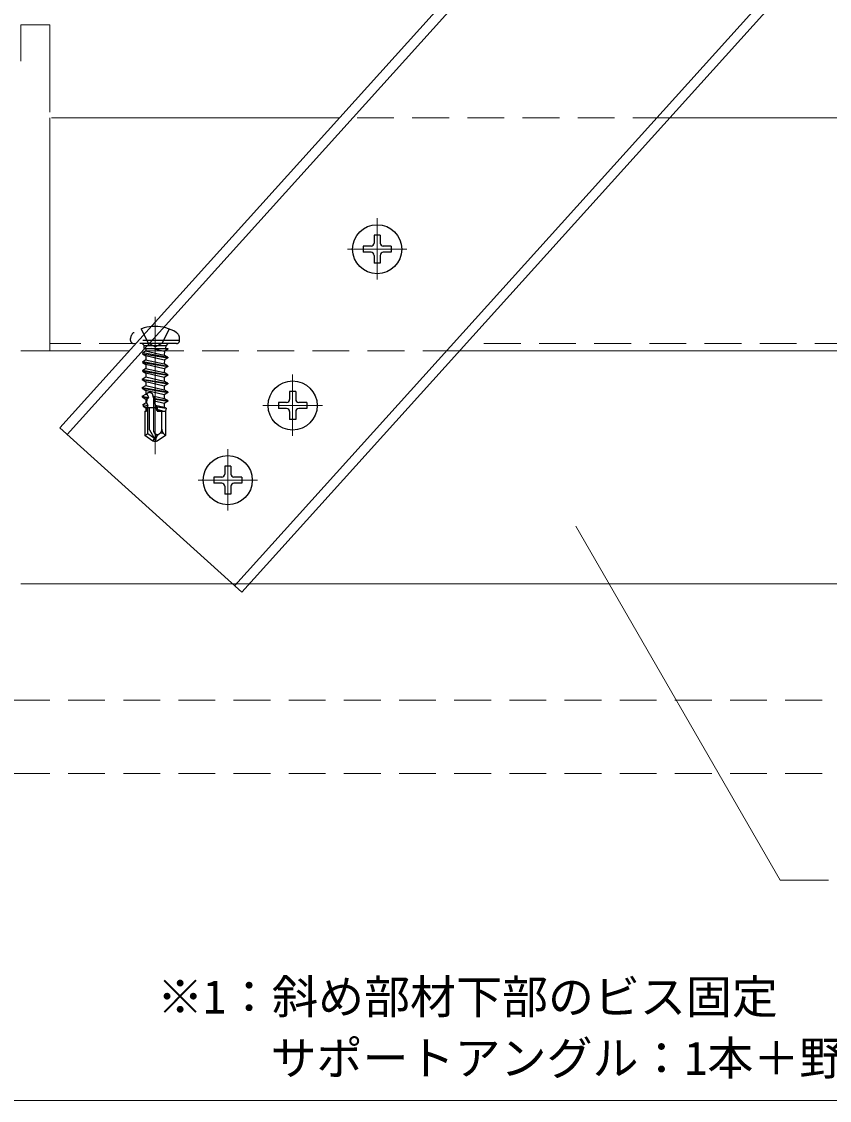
# Model space of a CAD drawing. Units: millimetres on the paper, with parts at other scales. Extents: x -195 to 195, y -140 to 138.
# Drawn here: x 144.67 to 171.03, y 67.28 to 102.47 of the extents above; entities that cross this region are included whole.
import ezdxf
from ezdxf.enums import TextEntityAlignment as Align

# ---------------------------------------------------------------- set-up
doc = ezdxf.new("R2010")
doc.units = ezdxf.units.MM
doc.linetypes.add('CHAIN1', pattern=[8, 5, -1, 1, -1])
doc.linetypes.add('DASHED1', pattern=[1.8, 1.2, -0.6])
for name, color, linetype, lineweight in [('3-0_中心線', 4, 'CHAIN1', 9), ('3-2_野縁受け', 3, 'Continuous', 18), ('3-4_ブレース・補強材', 4, 'Continuous', 9), ('3-5_寸法', 4, 'Continuous', 9), ('3-6_文字', 7, 'Continuous', 18), ('3-B_補強金具・金具・その他', 3, 'Continuous', 18), ('3-C_ビス・アンカーボルト・強調図形', 2, 'DASHED1', 25), ('3-D_パネル', 4, 'DASHED1', 9), ('F-2_野縁受け', 3, 'Continuous', 18)]:
    doc.layers.add(name, color=color, linetype=linetype, lineweight=lineweight)
doc.styles.add('ＭＳ ゴシック', font='')
doc.styles.get('ＭＳ ゴシック').set_extended_font_data('MS Gothic')

msp = doc.modelspace()

# ---------------------------------------------------------------- linework, layer by layer
at = {"layer": '3-0_中心線'}
for p, q in [((156.268, 94.051), (156.268, 96.052)), ((157.237, 95.044), (155.298, 95.044)), ((153.511, 88.954), (153.511, 90.954)), ((154.48, 89.947), (152.541, 89.947)), ((151.395, 86.518), (151.395, 88.518)), ((152.365, 87.511), (150.426, 87.511))]:
    msp.add_line(p, q, dxfattribs=at)
at = {"layer": '3-0_中心線', "lineweight": 18}
msp.add_line((149.023, 92.841), (149.023, 88.363), dxfattribs=at)
at = {"layer": '3-2_野縁受け'}
for p, q in [((144.64, 91.727), (148.18, 91.727)), ((186.154, 91.727), (158.957, 91.727)), ((151.563, 84.127), (144.64, 84.127)), ((154.063, 84.127), (152.098, 84.127)), ((152.098, 84.127), (177.491, 84.127))]:
    msp.add_line(p, q, dxfattribs=at)
at = {"layer": '3-2_野縁受け', "linetype": 'DASHED1'}
for p, q in [((158.957, 91.727), (148.18, 91.727)), ((151.563, 84.127), (152.098, 84.127))]:
    msp.add_line(p, q, dxfattribs=at)
at = {"layer": '3-4_ブレース・補強材'}
for p, q in [((168.806, 114.583), (145.918, 89.221)), ((169.237, 114.583), (146.156, 89.006)), ((179.152, 114.583), (151.62, 84.075)), ((179.583, 114.583), (151.858, 83.86)), ((151.858, 83.86), (145.918, 89.221))]:
    msp.add_line(p, q, dxfattribs=at)
at = {"layer": '3-5_寸法'}
msp.add_line((145.592, 102.365), (145.592, 99.51), dxfattribs=at)
msp.add_lwpolyline([(145.592, 102.365), (144.64, 102.365), (144.64, 101.18)], dxfattribs=at)
at = {"layer": '3-6_文字'}
for q in [(162.75, 86.008), (170.997, 74.468)]:
    msp.add_line((169.413, 74.468), q, dxfattribs=at)
at = {"layer": '3-B_補強金具・金具・その他'}
for p, q in [((145.592, 91.727), (145.592, 99.327)), ((145.64, 99.327), (155.038, 99.327)), ((165.815, 99.327), (186.154, 99.327))]:
    msp.add_line(p, q, dxfattribs=at)
at = {"layer": '3-B_補強金具・金具・その他', "linetype": 'DASHED1'}
for p, q in [((165.815, 99.327), (155.038, 99.327)), ((148.397, 91.967), (145.592, 91.967)), ((186.154, 91.967), (159.173, 91.967))]:
    msp.add_line(p, q, dxfattribs=at)
at = {"layer": '3-C_ビス・アンカーボルト・強調図形', "linetype": 'Continuous'}
for p, q in [((156.368, 95.504), (156.168, 95.504)), ((156.168, 95.504), (156.168, 95.244)), ((156.368, 95.504), (156.368, 95.244)), ((156.068, 95.144), (155.808, 95.144)), ((155.808, 95.144), (155.808, 94.945)), ((156.728, 95.144), (156.468, 95.144)), ((156.728, 95.144), (156.728, 94.945)), ((156.068, 94.945), (155.808, 94.945)), ((156.168, 94.844), (156.168, 94.585)), ((156.368, 94.844), (156.368, 94.585)), ((156.728, 94.945), (156.468, 94.945)), ((156.368, 94.585), (156.168, 94.585)), ((153.611, 90.407), (153.411, 90.407)), ((153.411, 90.407), (153.411, 90.147)), ((153.611, 90.407), (153.611, 90.147)), ((153.311, 90.047), (153.051, 90.047)), ((153.051, 90.047), (153.051, 89.847)), ((153.311, 89.847), (153.051, 89.847)), ((153.411, 89.747), (153.411, 89.487)), ((153.611, 89.747), (153.611, 89.487)), ((153.971, 90.047), (153.711, 90.047)), ((153.971, 89.847), (153.711, 89.847)), ((153.971, 90.047), (153.971, 89.847)), ((153.611, 89.487), (153.411, 89.487)), ((151.495, 87.971), (151.295, 87.971)), ((151.295, 87.971), (151.295, 87.711)), ((151.495, 87.971), (151.495, 87.711)), ((151.195, 87.611), (150.935, 87.611)), ((150.935, 87.611), (150.935, 87.411)), ((151.195, 87.411), (150.935, 87.411)), ((151.295, 87.311), (151.295, 87.051)), ((151.495, 87.311), (151.495, 87.051)), ((151.855, 87.611), (151.595, 87.611)), ((151.855, 87.411), (151.595, 87.411)), ((151.855, 87.611), (151.855, 87.411)), ((151.495, 87.051), (151.295, 87.051))]:
    msp.add_line(p, q, dxfattribs=at)
at = {"layer": '3-C_ビス・アンカーボルト・強調図形'}
for p, q in [((148.563, 92.443), (148.794, 91.98)), ((149.483, 92.443), (149.252, 91.98)), ((148.223, 92.067), (148.223, 92.127)), ((149.823, 92.067), (148.223, 92.067)), ((149.723, 91.967), (148.323, 91.967)), ((148.603, 91.967), (148.666, 91.904)), ((148.666, 91.904), (149.379, 91.904)), ((148.669, 91.807), (148.666, 91.904)), ((149.023, 91.858), (148.794, 91.98)), ((149.023, 91.858), (149.252, 91.98)), ((149.377, 91.807), (149.379, 91.904)), ((149.443, 91.967), (149.379, 91.904)), ((149.823, 92.067), (149.823, 92.127)), ((148.621, 91.671), (148.613, 91.635)), ((148.613, 91.635), (148.723, 91.571)), ((148.621, 91.671), (148.714, 91.725)), ((148.621, 91.671), (149.443, 91.52)), ((148.669, 91.807), (149.434, 91.807)), ((148.714, 91.725), (149.323, 91.589)), ((148.723, 91.807), (148.723, 91.725)), ((149.323, 91.43), (148.723, 91.571)), ((148.723, 91.571), (148.723, 91.439)), ((149.323, 91.712), (148.92, 91.807)), ((149.288, 91.807), (149.443, 91.782)), ((149.443, 91.782), (149.323, 91.712)), ((149.443, 91.52), (149.323, 91.589)), ((149.414, 91.807), (149.443, 91.802)), ((149.443, 91.802), (149.434, 91.807)), ((149.443, 91.802), (149.443, 91.782)), ((149.443, 91.52), (149.443, 91.5)), ((148.621, 91.385), (148.613, 91.349)), ((148.613, 91.349), (148.723, 91.285)), ((148.621, 91.385), (148.714, 91.439)), ((148.621, 91.385), (149.443, 91.234)), ((148.621, 91.103), (148.714, 91.157)), ((148.714, 91.439), (149.323, 91.303)), ((148.714, 91.157), (149.323, 91.021)), ((149.323, 91.144), (148.723, 91.285)), ((148.723, 91.285), (148.723, 91.157)), ((149.443, 91.234), (149.323, 91.303)), ((149.443, 91.234), (149.443, 91.214)), ((148.603, 90.811), (148.723, 90.88)), ((148.603, 90.811), (149.443, 90.67)), ((148.603, 90.811), (148.603, 90.791)), ((148.603, 90.791), (148.723, 90.721)), ((148.621, 91.103), (148.613, 91.067)), ((148.613, 91.067), (148.723, 91.003)), ((148.621, 91.103), (149.443, 90.952)), ((149.323, 90.862), (148.723, 91.003)), ((148.723, 91.003), (148.723, 90.88)), ((148.723, 90.88), (149.323, 90.739)), ((149.443, 90.952), (149.323, 91.021)), ((149.323, 90.862), (149.323, 90.739)), ((149.443, 90.952), (149.443, 90.932)), ((148.603, 90.529), (148.723, 90.598)), ((148.603, 90.529), (149.443, 90.388)), ((148.603, 90.529), (148.603, 90.509)), ((148.603, 90.509), (148.723, 90.439)), ((149.323, 90.58), (148.723, 90.721)), ((148.723, 90.721), (148.723, 90.598)), ((148.723, 90.598), (149.323, 90.457)), ((149.323, 90.298), (148.723, 90.439)), ((148.723, 90.439), (148.723, 90.316)), ((149.443, 90.67), (149.323, 90.739)), ((149.323, 90.58), (149.323, 90.457)), ((149.443, 90.388), (149.323, 90.457)), ((149.443, 90.67), (149.443, 90.65)), ((148.603, 90.247), (148.723, 90.316)), ((148.603, 90.247), (148.804, 90.213)), ((148.603, 90.247), (148.603, 90.227)), ((148.603, 90.227), (148.803, 90.193)), ((148.603, 90.227), (148.723, 90.157)), ((148.723, 90.316), (148.769, 90.305)), ((148.761, 90.148), (148.723, 90.157)), ((148.723, 90.157), (148.723, 90.034)), ((148.754, 90.026), (148.761, 90.148)), ((148.803, 90.193), (148.761, 90.148)), ((148.769, 90.305), (148.772, 90.354)), ((148.769, 90.305), (148.804, 90.213)), ((148.803, 90.193), (148.804, 90.213)), ((149.087, 89.767), (148.936, 90.326)), ((148.953, 90.262), (149.323, 90.175)), ((148.953, 90.262), (149.018, 90.177)), ((148.983, 89.1), (148.983, 90.153)), ((149.023, 90.156), (148.999, 90.092)), ((149.323, 90.016), (148.999, 90.092)), ((149.018, 90.177), (149.443, 90.106)), ((149.023, 90.156), (149.018, 90.177)), ((149.323, 90.298), (149.323, 90.175)), ((149.443, 90.106), (149.323, 90.175)), ((149.443, 90.388), (149.443, 90.368)), ((149.443, 90.106), (149.443, 90.086)), ((148.623, 89.976), (148.723, 90.034)), ((148.623, 89.976), (148.79, 89.95)), ((148.623, 89.976), (148.638, 89.924)), ((148.638, 89.924), (148.786, 89.889)), ((148.638, 89.924), (148.723, 89.875)), ((148.683, 89.767), (148.683, 88.971)), ((148.683, 89.767), (148.74, 89.767)), ((148.723, 90.034), (148.754, 90.026)), ((148.723, 89.875), (148.723, 89.767)), ((148.745, 89.87), (148.723, 89.875)), ((148.74, 89.767), (148.745, 89.87)), ((148.786, 89.889), (148.745, 89.87)), ((149.06, 89.867), (148.745, 89.867)), ((148.754, 90.026), (148.79, 89.95)), ((148.783, 89.023), (148.783, 89.867)), ((148.786, 89.889), (148.79, 89.95)), ((148.843, 89.148), (148.843, 89.867)), ((149.035, 89.961), (149.323, 89.893)), ((149.035, 89.961), (149.092, 89.902)), ((149.116, 89.812), (149.08, 89.791)), ((149.184, 89.767), (149.08, 89.791)), ((149.087, 89.767), (149.363, 89.767)), ((149.092, 89.902), (149.388, 89.855)), ((149.116, 89.812), (149.092, 89.902)), ((149.116, 89.812), (149.31, 89.767)), ((149.243, 89.178), (149.243, 89.767)), ((149.323, 90.016), (149.323, 89.893)), ((149.388, 89.855), (149.323, 89.893)), ((149.388, 89.855), (149.363, 89.767)), ((149.363, 89.767), (149.363, 88.971)), ((148.783, 89.023), (148.683, 88.971)), ((149.005, 88.867), (148.783, 89.023)), ((148.843, 89.148), (149.005, 88.867)), ((149.013, 89.048), (148.983, 89.1)), ((149.164, 89.027), (149.151, 89.017)), ((148.951, 88.783), (148.683, 88.971)), ((148.951, 88.783), (149.005, 88.867)), ((149.023, 88.767), (148.951, 88.783)), ((149.005, 88.867), (149.023, 88.767)), ((149.042, 88.855), (149.023, 88.767)), ((149.313, 89.017), (149.363, 88.971))]:
    msp.add_line(p, q, dxfattribs=at)
for points in [[(148.613, 91.635), (149.443, 91.5), (149.323, 91.43)], [(149.332, 91.717), (149.323, 91.593), (149.323, 91.589)], [(148.613, 91.349), (149.443, 91.214), (149.323, 91.144)], [(149.332, 91.431), (149.323, 91.307), (149.323, 91.303)], [(149.332, 91.149), (149.323, 91.025), (149.323, 91.021)], [(148.603, 90.791), (149.443, 90.65), (149.323, 90.58)], [(148.613, 91.067), (149.443, 90.932), (149.323, 90.862)], [(148.603, 90.509), (149.443, 90.368), (149.323, 90.298)], [(149.023, 90.156), (149.443, 90.086), (149.323, 90.016)], [(149.363, 88.971), (149.095, 88.783), (149.023, 88.767)]]:
    msp.add_lwpolyline(points, dxfattribs=at)
at = {"layer": '3-C_ビス・アンカーボルト・強調図形', "linetype": 'Continuous'}
for centre in [(156.268, 95.044), (153.511, 89.947), (151.395, 87.511)]:
    msp.add_circle(centre, 0.8, dxfattribs=at)
for centre, start, end in [((156.068, 95.244), 270, 0), ((156.468, 95.244), 180, 270), ((156.068, 94.844), 0, 90), ((156.468, 94.844), 90, 180), ((153.311, 90.147), 270, 0), ((153.711, 90.147), 180, 270), ((153.311, 89.747), 0, 90), ((153.711, 89.747), 90, 180), ((151.195, 87.711), 270, 0), ((151.595, 87.711), 180, 270), ((151.195, 87.311), 0, 90), ((151.595, 87.311), 90, 180)]:
    msp.add_arc(centre, 0.1, start, end, dxfattribs=at)
at = {"layer": '3-C_ビス・アンカーボルト・強調図形'}
for centre, radius, start, end in [((148.463, 92.127), 0.24, 121.8908, 180), ((149.023, 91.227), 1.3, 58.1092, 121.8908), ((149.583, 92.127), 0.24, 0, 58.1092), ((148.323, 92.067), 0.1, 180, 270), ((149.723, 92.067), 0.1, 270, 0), ((148.833, 90.217), 0.15, 46.4554, 113.9207), ((149.096, 89.096), 0.0958, 210, 305), ((148.78, 88.913), 0.269, 347.5, 30), ((149.232, 88.93), 0.119, 47.1543, 125), ((149.059, 89.178), 0.184, 305, 0), ((149.462, 89.178), 0.22, 180, 227.1543), ((149.305, 88.797), 0.269, 125, 167.5)]:
    msp.add_arc(centre, radius, start, end, dxfattribs=at)
at = {"layer": '3-D_パネル'}
for p, q in [((99.386, 80.341), (186.154, 80.341)), ((99.386, 77.941), (186.154, 77.941))]:
    msp.add_line(p, q, dxfattribs=at)
at = {"layer": 'F-2_野縁受け'}
msp.add_line((2.29, 67.282), (191.29, 67.282), dxfattribs=at)

# ---------------------------------------------------------------- texts
at = {"layer": '3-6_文字', "style": 'ＭＳ ゴシック'}
for s, p in [('※1：斜め部材下部のビス固定', (149.09, 69.782)), ('\u3000\u3000\u3000サポートアングル：1本＋野縁受け：2本（計3本/箇所）', (148.29, 67.782))]:
    msp.add_text(s, height=1.1, dxfattribs=at).set_placement(p, align=Align.BOTTOM_LEFT)

doc.saveas('drawing.dxf')
